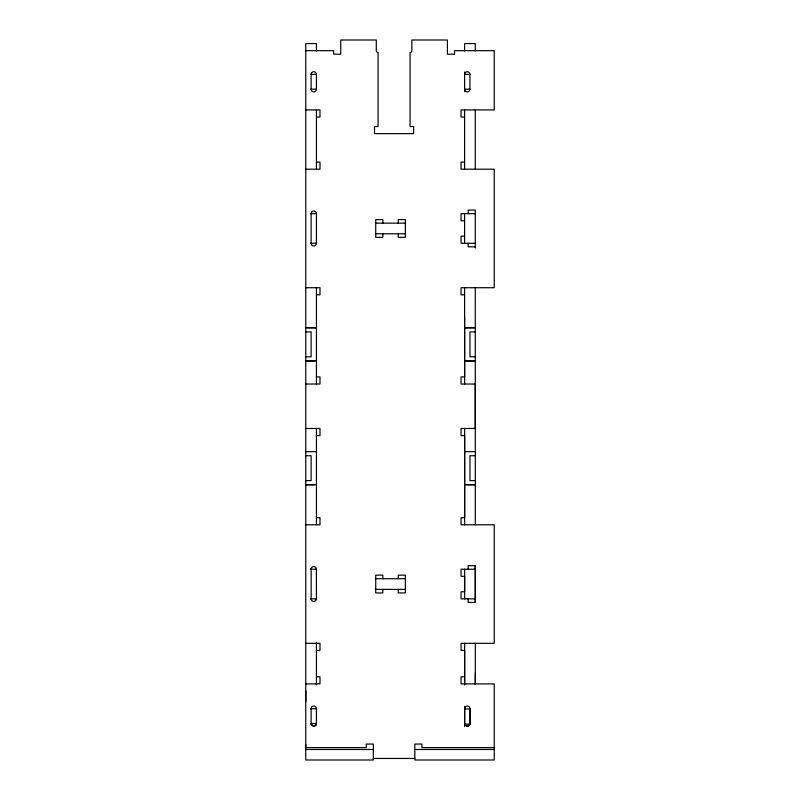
<?xml version="1.0" encoding="UTF-8"?>
<svg xmlns="http://www.w3.org/2000/svg" width="800" height="800" viewBox="0 0 800 800"><rect width="100%" height="100%" fill="white"/><g stroke="black" fill="none" stroke-linecap="round" stroke-linejoin="round"><path stroke-width="1.2" d="M305.77 744.56L305.77 747.62L366.22 747.62L366.22 744.06L373.33 744.06L373.33 760L305.77 760L305.77 43.56L316.44 43.56L316.44 50.93M305.77 701.58L305.77 691.02M475.32 684.49L475.32 672.94M316.39 568.74L316.44 598.86A2.67 2.67 0 0 1 311.15 599.35L311.15 568.74M316.44 723.94L315.64 725.55L314.25 726.14L311.34 724.88A1.97 1.97 0 0 1 311.1 723.94L311.1 708.69A2.67 2.67 0 0 1 313.77 706.02A2.67 2.67 0 0 1 316.44 708.69L316.44 723.94A1.97 1.97 0 0 1 316.2 724.88L314.71 726.03L312.8 726.02L311.1 723.94M469.93 723.94L469.14 725.55L467.74 726.14L464.83 724.88A1.97 1.97 0 0 1 464.6 723.94L464.6 708.69A2.67 2.67 0 0 1 467.26 706.02A2.67 2.67 0 0 1 469.93 708.69L469.93 723.94A1.97 1.97 0 0 1 469.69 724.88L468.21 726.03L466.29 726.02L464.6 723.94M305.77 50.67L333.62 50.67L333.62 54.22L340.74 54.22L340.74 40L376.29 40L376.29 50.67A1.78 1.78 0 0 0 378.07 52.45L378.07 126.53L374.52 126.53L374.52 133.64L413.63 133.64L413.63 126.53L410.07 126.53L410.07 52.45A1.78 1.78 0 0 0 411.85 50.67L411.85 40L447.41 40L447.41 54.22L454.52 54.22L454.52 50.67L494.23 50.67L494.23 109.93L461.04 109.93L461.04 117.04L464.6 117.04M310.88 74.37L316.44 74.37L316.44 89.19A2.67 2.67 0 0 1 313.77 91.86A2.67 2.67 0 0 1 311.1 89.19L311.1 74.37A2.67 2.67 0 0 1 313.77 71.71A2.67 2.67 0 0 1 316.44 74.37M470.15 74.37L464.6 74.37A2.67 2.67 0 0 1 467.26 71.71A2.67 2.67 0 0 1 469.93 74.37L469.93 89.19A2.67 2.67 0 0 1 467.26 91.86A2.67 2.67 0 0 1 464.6 89.19L470.15 89.19M310.88 89.19L316.44 89.19M305.77 109.93L319.99 109.93L319.99 117.04L316.44 117.04M316.44 162.08L319.99 162.08L319.99 169.2L305.77 169.2M464.6 162.08L461.04 162.08L461.04 169.2L494.23 169.2L494.23 287.72L461.04 287.72L461.04 294.84L464.6 294.84M310.51 213.64L316.44 213.64L316.44 243.28A2.67 2.67 0 0 1 313.77 245.94A2.67 2.67 0 0 1 311.1 243.28L311.1 213.64A2.67 2.67 0 0 1 313.77 210.98A2.67 2.67 0 0 1 316.44 213.64M475.27 213.64L461.04 213.64L461.04 220.76L464.6 220.76M375.7 223.13L405.33 223.13M375.7 233.79L405.33 233.79M464.6 236.16L461.04 236.16L461.04 243.28L475.27 243.28M310.51 243.28L316.44 243.28M475.27 246.83L468.15 246.83L468.15 243.28M305.77 287.72L319.99 287.72L319.99 294.84L316.44 294.84M464.6 317.36L464.65 384.03M307.55 327.7L316.44 327.7M464.65 327.7L473.54 327.7M305.77 327.84L316.44 327.84M464.65 327.84L475.32 327.84M305.77 331.9L311.1 331.9L311.1 356.79L305.77 356.79M475.32 331.9L469.98 331.9L469.98 356.79L475.32 356.79M305.77 360.85L316.44 360.85M464.65 360.85L475.32 360.85M305.77 361L314.66 361M466.43 361L475.32 361M316.44 376.92L319.99 376.92L319.99 384.03L305.77 384.03M475.32 384.03L461.04 384.03L461.04 376.92L464.6 376.92L464.6 287.72M305.77 428.48L319.99 428.48L319.99 435.59L316.44 435.59M475.32 428.48L461.04 428.48L461.04 435.59L464.6 435.59L464.6 517.67L461.04 517.67L461.04 524.78L494.23 524.78L494.23 643.31L461.04 643.31L461.04 650.42L464.6 650.42L464.6 684.92M305.77 451.65L316.44 451.65M464.65 451.65L475.32 451.65M305.77 455.71L311.1 455.71L311.1 480.6L305.77 480.6M475.32 455.71L469.98 455.71L469.98 480.6L475.32 480.6M305.77 484.66L316.44 484.66M464.65 484.66L475.32 484.66M305.77 484.81L314.66 484.81M466.43 484.81L475.32 484.81M316.44 517.67L319.99 517.67L319.99 524.78L305.77 524.78M310.51 569.23L316.44 569.23A2.67 2.67 0 0 0 313.77 566.56A2.67 2.67 0 0 0 311.1 569.23M475.32 569.23L461.04 569.23L461.04 576.34L464.6 576.34L464.6 591.75L461.04 591.75L461.04 598.86L475.32 598.86M375.7 578.71L405.33 578.71M375.7 589.38L405.33 589.38M310.51 598.86L316.44 598.86M305.77 643.31L319.99 643.31L319.99 650.42L316.44 650.42M316.44 676.79L319.99 676.79L319.99 683.91L305.77 683.91M464.6 676.79L461.04 676.79L461.04 683.91L494.23 683.91L494.23 760L414.82 760L414.82 744.06L421.93 744.06L421.93 747.62L494.23 747.62M310.51 708.69L316.44 708.69M464.65 708.94L470.58 708.94M310.51 723.5L316.44 723.5M464.65 724.13L470.58 724.13M305.77 749.49L373.33 749.49M414.82 749.49L494.23 749.49M373.33 758.46L414.82 758.46M475.32 524.78L475.27 287.72M475.32 565.67L475.32 602.42M475.32 643.31L475.32 683.91M475.27 50.93L475.27 43.56L464.6 43.56L464.6 50.93M475.27 109.93L475.27 169.2M475.27 248.02L475.27 210.09L468.15 210.09L468.15 213.64M475.27 384.03L475.27 428.48M469.98 708.94L469.98 724.13M468.15 569.23L468.15 565.67L475.27 565.67L475.27 602.42L468.15 602.42L468.15 598.86M464.65 428.48L464.65 524.78M464.65 569.23L464.65 598.86M464.65 643.31L464.65 683.91M464.65 706.57L464.65 726.5M464.6 72L464.6 91.56M464.6 109.93L464.6 169.2M464.6 213.64L464.6 243.28M398.25 223.13L398.25 219.57L405.36 219.57L405.36 237.35L398.25 237.35L398.25 233.79M398.25 578.71L398.25 575.15L405.36 575.15L405.36 592.93L398.25 592.93L398.25 589.38M382.84 223.13L382.84 219.57L375.73 219.57L375.73 237.35L382.84 237.35L382.84 233.79M382.84 578.71L382.84 575.15L375.73 575.15L375.73 592.93L382.84 592.93L382.84 589.38M316.44 109.93L316.44 169.2M316.44 287.72L316.44 384.03M316.44 428.48L316.44 524.78M316.44 642.34L316.44 684.92"/></g></svg>
